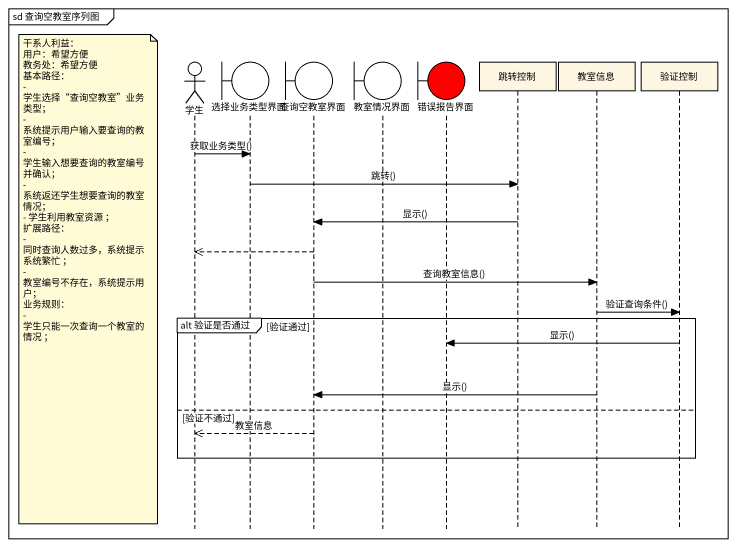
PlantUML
@startuml
mainframe sd 查询空教室序列图
hide footbox
actor 学生
boundary 选择业务类型界面
boundary 查询空教室界面
boundary 教室情况界面
boundary 错误报告界面 #FF0000
participant 跳转控制
participant 教室信息
participant 验证控制

学生 -> 选择业务类型界面 : 获取业务类型()
选择业务类型界面 -> 跳转控制 : 跳转()
跳转控制 -> 查询空教室界面 : 显示()
查询空教室界面 -->> 学生
note left of 学生
  干系人利益：
  用户：希望方便
  教务处：希望方便
  基本路径：
  - 学生选择“查询空教室”业务类型；
  - 系统提示用户输入要查询的教室编号；
  - 学生输入想要查询的教室编号并确认；
  - 系统返还学生想要查询的教室情况；
  - 学生利用教室资源 ；
  扩展路径：
  - 同时查询人数过多，系统提示系统繁忙 ；
  - 教室编号不存在，系统提示用户；
  业务规则：
  - 学生只能一次查询一个教室的情况 ；
end note
查询空教室界面 -> 教室信息 : 查询教室信息()
教室信息 -> 验证控制 : 验证查询条件()
group alt 验证是否通过 [验证通过]
  验证控制 -> 错误报告界面 : 显示()
  教室信息 -> 查询空教室界面 : 显示()
else 验证不通过
  查询空教室界面 -->> 学生 : 教室信息
end
@enduml
